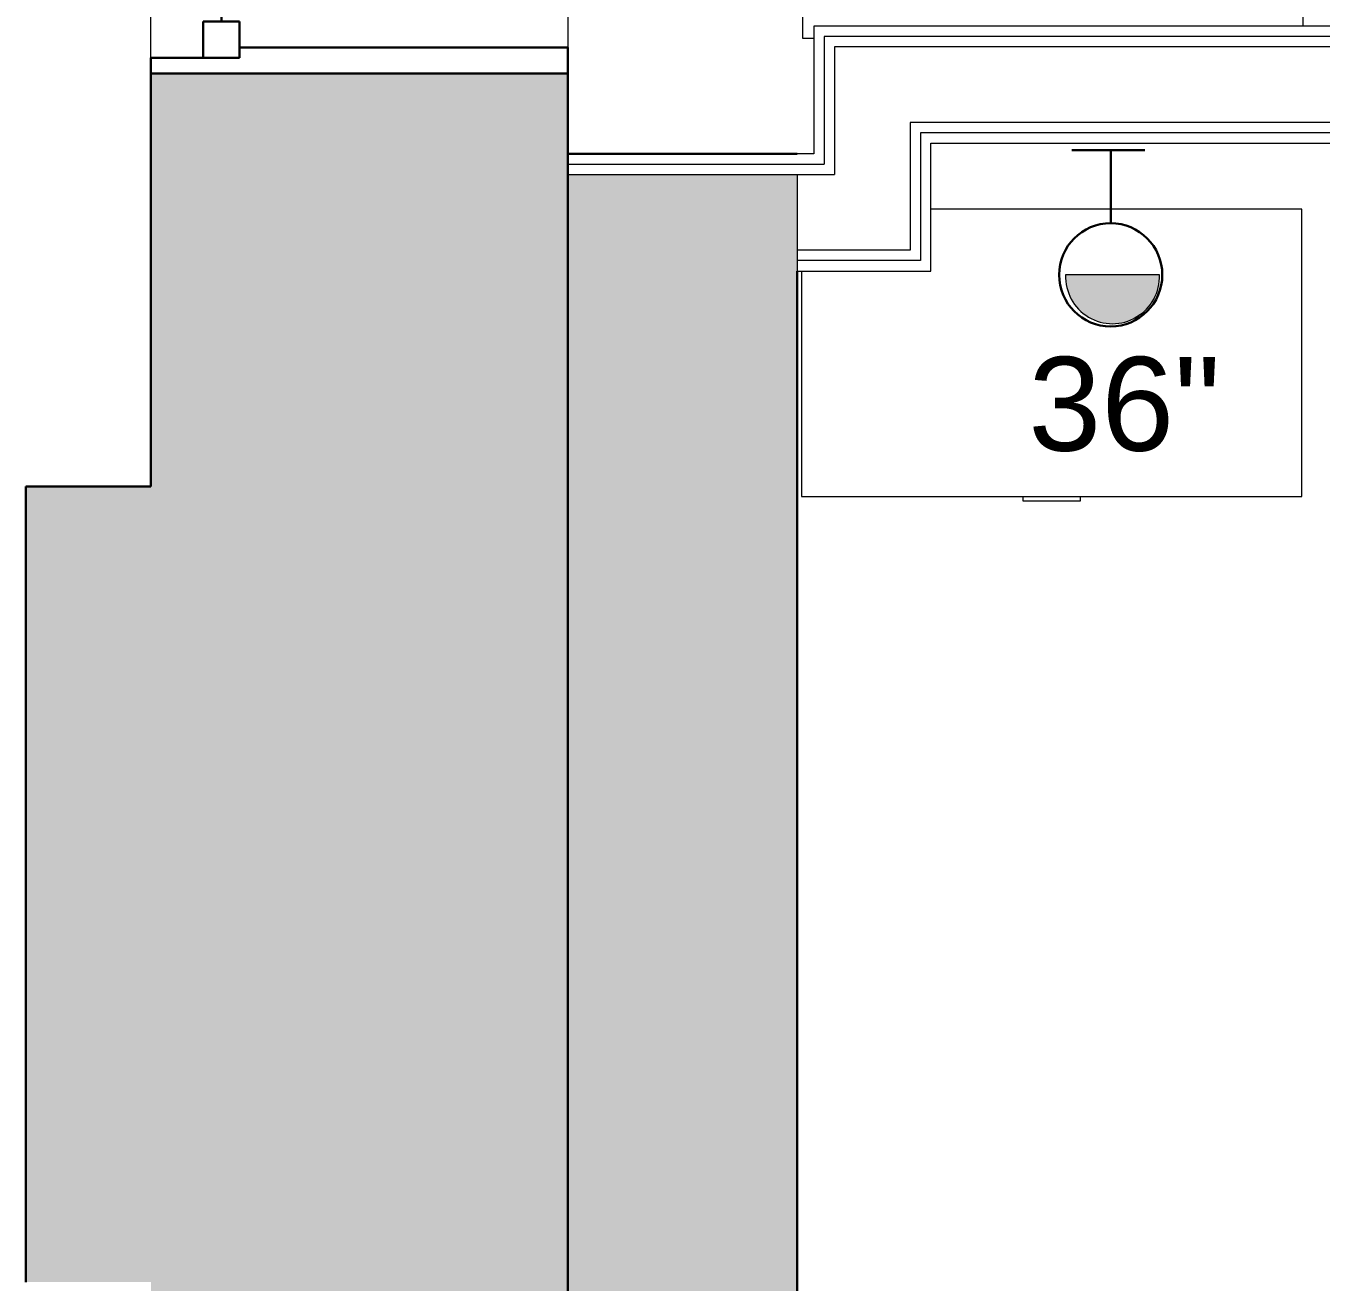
# Model space of a CAD drawing. Header units: inches. Extents: x -1176 to 1507, y -2563 to 978.
# Drawn here: x -1041.1 to -978.9, y 546.4 to 606.7 of the extents above; entities that cross this region are included whole.
import ezdxf

# ---------------------------------------------------------------- set-up
doc = ezdxf.new("R2010")
doc.units = ezdxf.units.IN
doc.header["$MEASUREMENT"] = 0
for name, color, linetype, lineweight in [('A-ANNO-NOTE', 131, 'Continuous', 40), ('A-GLAZ', 151, 'Continuous', 18), ('A-WALL', 113, 'Continuous', 18), ('A-WALL-PATT', 111, 'Continuous', 18), ('I-FURN', 30, 'Continuous', 9), ('I-WALL', 2, 'Continuous', 18)]:
    doc.layers.add(name, color=color, linetype=linetype, lineweight=lineweight)
doc.styles.add('Swis721 Lt BT', font='swissl.ttf', dxfattribs={"height": 4.499999999999999})

# ---------------------------------------------------------------- blocks, each defined once
blk = doc.blocks.new('Double Hung - side window 4_ X 6_ 3_ H-6972878-2nd Floor Power _ Signal')
at = {"layer": 'A-GLAZ', "color": 8, "lineweight": 30}
for p, q in [((-18.75000000000009, 9.999999999999998), (-18.00000000000055, 9.999999999999998)), ((-18.00000000000055, 5.750000000000001), (-18.00000000000055, 9.999999999999998)), ((17.99999999999917, 5.750000000000001), (17.99999999999917, 10)), ((18.74999999999993, 10), (17.99999999999917, 10)), ((-18.00000000000055, 7.499999999999995), (-18.00000000000055, 5.750000000000001)), ((-18.00000000000055, 7.499999999999995), (-16.25000000000051, 7.499999999999995)), ((-16.25000000000051, 7.499999999999995), (-16.25000000000051, 5.750000000000001)), ((16.24999999999988, 7.5), (16.24999999999988, 5.750000000000001)), ((17.99999999999917, 7.5), (16.24999999999988, 7.5)), ((17.99999999999917, 7.5), (17.99999999999917, 5.750000000000001)), ((-16.25000000000051, 6.624999999999966), (16.24999999999988, 6.624999999999966)), ((-18.00000000000055, 5.750000000000001), (-16.25000000000051, 5.750000000000001)), ((-18.00000000000055, 5.750000000000001), (-17.50000000000009, 5.750000000000001)), ((-17.50000000000009, -10.00000000000001), (-17.50000000000009, 5.75)), ((17.99999999999917, 5.750000000000001), (16.24999999999988, 5.750000000000001)), ((17.49999999999988, 5.750000000000001), (17.99999999999917, 5.750000000000001)), ((17.49999999999988, 5.750000000000001), (17.49999999999988, -10.00000000000001)), ((-17.50000000000009, -10.00000000000001), (-18.74999999999953, -10.00000000000001)), ((17.49999999999988, -10.00000000000001), (18.7500000000005, -10.00000000000001))]:
    blk.add_line(p, q, dxfattribs=at)
blk = doc.blocks.new('Bed_Side_Table_5122 - T-4-V26-2nd Floor Power _ Signal')
at = {"layer": 'I-FURN'}
for p, q in [((12.00000000000102, 3.992125984252069), (-5.790036368294779, 3.992125984252069)), ((12.00000000000102, -9.787401574803114), (12.00000000000102, 3.992125984252069)), ((-11.99999999999901, 1.022404582059861), (-11.99999999999901, -9.787401574803106)), ((-11.99999999999901, -9.787401574803106), (-1.377952755904942, -9.787401574803106)), ((-1.377952755904924, -9.787401574803052), (-1.377952755904924, -9.999999999999996)), ((-1.377952755904924, -9.787401574803052), (1.377952755906039, -9.787401574803061)), ((1.377952755906039, -10), (1.377952755906039, -9.787401574803052)), ((1.377952755906022, -9.787401574803114), (12.00000000000102, -9.787401574803114)), ((-1.377952755904924, -9.999999999999996), (1.377952755906039, -10))]:
    blk.add_line(p, q, dxfattribs=at)
blk = doc.blocks.new('Bed_Side_Table_5122 - T-4-V33-2nd Floor Power _ Signal')
at = {"layer": 'I-FURN'}
for p, q in [((-1.377952755904924, 9.999999999999996), (1.377952755906039, 10)), ((-1.377952755904924, 9.787401574803052), (-1.377952755904924, 9.999999999999996)), ((1.377952755906039, 10), (1.377952755906039, 9.787401574803052)), ((-11.99999999999901, 9.787401574803106), (-1.377952755904942, 9.787401574803106)), ((-11.99999999999901, -3.99212598425207), (-11.99999999999901, 9.787401574803106)), ((-1.377952755904924, 9.787401574803052), (1.377952755906039, 9.787401574803061)), ((1.377952755906022, 9.787401574803114), (12.00000000000102, 9.787401574803114)), ((12.00000000000102, 9.787401574803114), (12.00000000000102, -3.397992230946045)), ((-11.47042656657724, -3.992125984252069), (-11.99999999999901, -3.992125984252069))]:
    blk.add_line(p, q, dxfattribs=at)

msp = doc.modelspace()

# ---------------------------------------------------------------- hatches: boundary and pattern name
at = {"layer": 'A-ANNO-NOTE', "lineweight": 9}
for points in [[(-986.7333358684102, 594.1666264565134), (-986.6872770574022, 594.7212675701271), (-991.1853362454026, 594.6415823350077)], [(-991.1853362454026, 594.6415823350077), (-986.6872770574022, 594.7212675701271), (-991.1834689375149, 594.7212675701272)], [(-991.1196610441235, 594.0889206419992), (-986.7333358684102, 594.1666264565134), (-991.1853362454026, 594.6415823350077)], [(-987.3825530033778, 593.0004562375923), (-986.7333358684102, 594.1666264565134), (-991.1196610441235, 594.0889206419992)], [(-990.1769761894375, 592.7523103345713), (-991.1196610441235, 594.0889206419992), (-991.0500729273966, 593.8602534653706)], [(-990.1769761894375, 592.7523103345713), (-987.3825530033778, 593.0004562375923), (-991.1196610441235, 594.0889206419992)], [(-987.3825530033778, 593.0004562375923), (-987.0739925451202, 593.3646957782637), (-986.7333358684102, 594.1666264565134)], [(-987.0739925451202, 593.3646957782637), (-986.880383018342, 593.712471047996), (-986.7333358684102, 594.1666264565134)], [(-990.6521603409667, 593.1743696987696), (-991.0500729273966, 593.8602534653706), (-990.9203405599159, 593.5692866135163)], [(-990.1769761894375, 592.7523103345713), (-991.0500729273966, 593.8602534653706), (-990.5995701818198, 593.1144739669044)], [(-988.1175738397836, 592.5326056694037), (-987.3825530033778, 593.0004562375923), (-990.1769761894375, 592.7523103345713)], [(-988.8955194419874, 592.3790751911987), (-988.1175738397836, 592.5326056694037), (-990.1769761894375, 592.7523103345713)], [(-988.9752265529299, 592.3790751911987), (-990.1769761894375, 592.7523103345713), (-989.3710161381441, 592.4212994890931)], [(-989.3710161381441, 592.4212994890931), (-990.1769761894375, 592.7523103345713), (-989.8995151811821, 592.5957613487935)], [(-988.8955194419874, 592.3790751911987), (-990.1769761894375, 592.7523103345713), (-988.9752265529299, 592.3790751911987)], [(-988.1175738397836, 592.5326056694037), (-988.0438429104701, 592.5628872413139), (-987.3825530033778, 593.0004562375923)], [(-988.0438429104701, 592.5628872413139), (-987.761011065448, 592.7095103755446), (-987.3825530033778, 593.0004562375923)], [(-987.761011065448, 592.7095103755446), (-987.6280867050414, 592.7974651111913), (-987.3825530033778, 593.0004562375923)], [(-988.8955194419874, 592.3790751911987), (-988.5781897400727, 592.4072541963794), (-988.1175738397836, 592.5326056694037)], [(-988.5781897400727, 592.4072541963794), (-988.421816687203, 592.4381150040213), (-988.1175738397836, 592.5326056694037)]]:
    msp.add_hatch(color=256, dxfattribs=at).paths.add_polyline_path(points, flags=0)
at = {"layer": 'A-WALL-PATT'}
h = msp.add_hatch(color=7, dxfattribs=at)
h.paths.add_polyline_path([(-1017.061656980729, 16.25475358065176), (-1015.061656980731, 16.25475358065176), (-1015.061656980728, 96.00475358065238), (-1035.061656980729, 96.00475358065238), (-1035.061656980729, 16.25475358065176)], flags=0)
h.paths.add_polyline_path([(-1015.061656980728, 133.5047535806524), (-1015.061656980728, 216.0047535806524), (-1035.061656980729, 216.0047535806524), (-1035.061656980729, 133.5047535806524)], flags=0)
h.paths.add_polyline_path([(-1035.061656980729, 253.5047535806525), (-1015.061656980728, 253.5047535806525), (-1015.061656980728, 342.0047535806525), (-1035.061656980729, 342.0047535806525), (-1035.061656980729, 267.0853328917486)], flags=0)
h.paths.add_polyline_path([(-1017.950823050417, 379.5047535806527), (-1015.061656980728, 379.5047535806527), (-1015.061656980728, 468.1238571482174), (-1035.061656980729, 468.1238571482174), (-1035.061656980729, 379.5047535806527)], flags=0)
h.paths.add_polyline_path([(-1017.950823050417, 505.6238571482174), (-1015.061656980728, 505.6238571482174), (-1015.061656980728, 604.3738571482185), (-1035.061656980729, 604.3738571482185), (-1035.061656980729, 505.6238571482174)], flags=0)
h.paths.add_polyline_path([(-1015.061656980728, 641.8738571482185), (-1015.061656980728, 729.8738571482176), (-1035.061656980729, 729.8738571482176), (-1035.061656980729, 641.8738571482185)], flags=0)
h.paths.add_polyline_path([(-1035.061656980729, 767.3738571482178), (-1015.061656980728, 767.3738571482178), (-1015.061656980728, 789.8738571482178), (-1035.061656980729, 789.8738571482178), (-1035.061656980729, 787.7190289413486)], flags=0)
at = {"layer": 'A-WALL-PATT', "lineweight": 9}
for points in [[(-1004.06165698073, 518.8738571482183), (-1004.06165698073, 599.5291357460272), (-1015.061656980728, 599.5291357460259), (-1015.061656980728, 518.8738571482183)], [(-1041.061656980729, 546.4087443496186), (-1035.061656980729, 546.4087443496186), (-1035.061656980729, 584.5676352209015), (-1041.061656980729, 584.5676352209015), (-1041.061656980729, 573.3404482150427)]]:
    msp.add_hatch(color=7, dxfattribs=at).paths.add_polyline_path(points, flags=0)

# ---------------------------------------------------------------- linework, layer by layer
at = {"layer": 'A-ANNO-NOTE', "lineweight": 30}
for p, q in [((-987.383350022073, 600.7025175701262), (-990.8896022100955, 600.7025175701262)), ((-989.0191846681732, 600.7025175701262), (-989.0191846681732, 597.1962653821038))]:
    msp.add_line(p, q, dxfattribs=at)
at = {"layer": 'A-ANNO-NOTE', "lineweight": 9}
msp.add_line((-986.6872770574008, 594.7212675701263), (-991.1834689375137, 594.7212675701263), dxfattribs=at)
at = {"layer": 'A-ANNO-NOTE', "lineweight": 30}
msp.add_circle((-989.0224756720614, 594.7212675701263), 2.474999999999909, dxfattribs=at)
at = {"layer": 'A-ANNO-NOTE', "lineweight": 9}
msp.add_arc((-988.9353729974573, 594.6287222066463), 2.249999999999914, 177.642686675278, 2.357313324721903, dxfattribs=at)
at = {"layer": 'A-WALL', "lineweight": 9}
for p, q in [((-1035.061656980727, 604.3738571482171), (-1035.061656980727, 641.8738571482171)), ((-1015.061656980727, 641.8738571482171), (-1015.061656980727, 604.3738571482171))]:
    msp.add_line(p, q, dxfattribs=at)
at = {"layer": 'A-WALL'}
for p, q in [((-757.7581854379576, 606.1541357460254), (-1002.768763761914, 606.1541357460254)), ((-1002.768763761914, 606.1541357460254), (-1002.768763761914, 600.0291357460245)), ((-757.2581854379581, 605.6541357460245), (-1002.268763761913, 605.6541357460245)), ((-1002.268763761913, 605.6541357460245), (-1002.268763761913, 599.5291357460263)), ((-874.5616569807274, 602.0291357460254), (-998.6437637619168, 602.029135746024)), ((-998.6437637619141, 602.0291357460254), (-998.6437637619141, 595.9041357460259)), ((-874.5616569807274, 601.5291357460245), (-998.1437637619159, 601.5291357460259)), ((-998.1437637619132, 601.5291357460259), (-998.1437637619159, 595.404135746025)), ((-1015.061656980727, 600.0291357460259), (-1002.768763761914, 600.0291357460245)), ((-1015.061656980727, 599.529135746025), (-1002.268763761913, 599.529135746025)), ((-1004.061656980728, 599.529135746025), (-1004.061656980728, 594.9041357460254)), ((-998.6437637619141, 595.9041357460245), (-1004.061656980728, 595.9041357460259)), ((-998.1437637619159, 595.4041357460263), (-1004.061656980728, 595.4041357460263))]:
    msp.add_line(p, q, dxfattribs=at)
at = {"layer": 'A-WALL', "color": 8, "lineweight": 30}
for p, q in [((-1035.061656980727, 584.5676352209006), (-1035.061656980727, 604.3738571482171)), ((-1035.061656980727, 604.3738571482171), (-1015.061656980727, 604.3738571482171)), ((-1015.061656980727, 505.6238571482172), (-1015.061656980727, 604.3738571482171)), ((-1004.061656980728, 600.5291357460254), (-1015.061656980727, 600.5291357460254)), ((-1004.061656980728, 518.8738571482176), (-1004.061656980728, 594.9041357460254)), ((-1041.061656980727, 584.5676352209006), (-1041.061656980727, 546.4087443496177)), ((-1035.061656980727, 584.5676352209006), (-1041.061656980727, 584.5676352209006))]:
    msp.add_line(p, q, dxfattribs=at)
at = {"layer": 'I-WALL'}
for p, q in [((-758.2581854379586, 606.654135746025), (-1003.268763761915, 606.654135746025)), ((-1003.268763761915, 606.654135746025), (-1003.268763761915, 600.5291357460254)), ((-997.643763761915, 601.029135746025), (-874.5616569807274, 601.0291357460263)), ((-997.643763761915, 594.9041357460254), (-997.643763761915, 601.0291357460236)), ((-1003.268763761915, 600.5291357460254), (-1004.061656980728, 600.5291357460254)), ((-1004.061656980728, 594.9041357460254), (-997.643763761915, 594.9041357460254))]:
    msp.add_line(p, q, dxfattribs=at)

# ---------------------------------------------------------------- block references
at = {"layer": 'A-GLAZ', "rotation": 89.99999999999991}
msp.add_blockref('Double Hung - side window 4_ X 6_ 3_ H-6972878-2nd Floor Power _ Signal', (-1025.061656980727, 623.1238571482171), dxfattribs=at)
at = {"layer": 'I-FURN'}
for name, p in [('Bed_Side_Table_5122 - T-4-V33-2nd Floor Power _ Signal', (-991.7983371953378, 610.0521279769712)), ('Bed_Side_Table_5122 - T-4-V26-2nd Floor Power _ Signal', (-991.8537273936201, 593.8817311639656))]:
    msp.add_blockref(name, p, dxfattribs=at)

# ---------------------------------------------------------------- texts
at = {"layer": 'A-ANNO-NOTE', "lineweight": 9, "insert": (-992.9722787326901, 590.7850397942007), "char_height": 4.500000000000001, "width": 10.302, "attachment_point": 1, "style": 'Swis721 Lt BT'}
msp.add_mtext('36"', dxfattribs=at)

doc.saveas('drawing.dxf')
